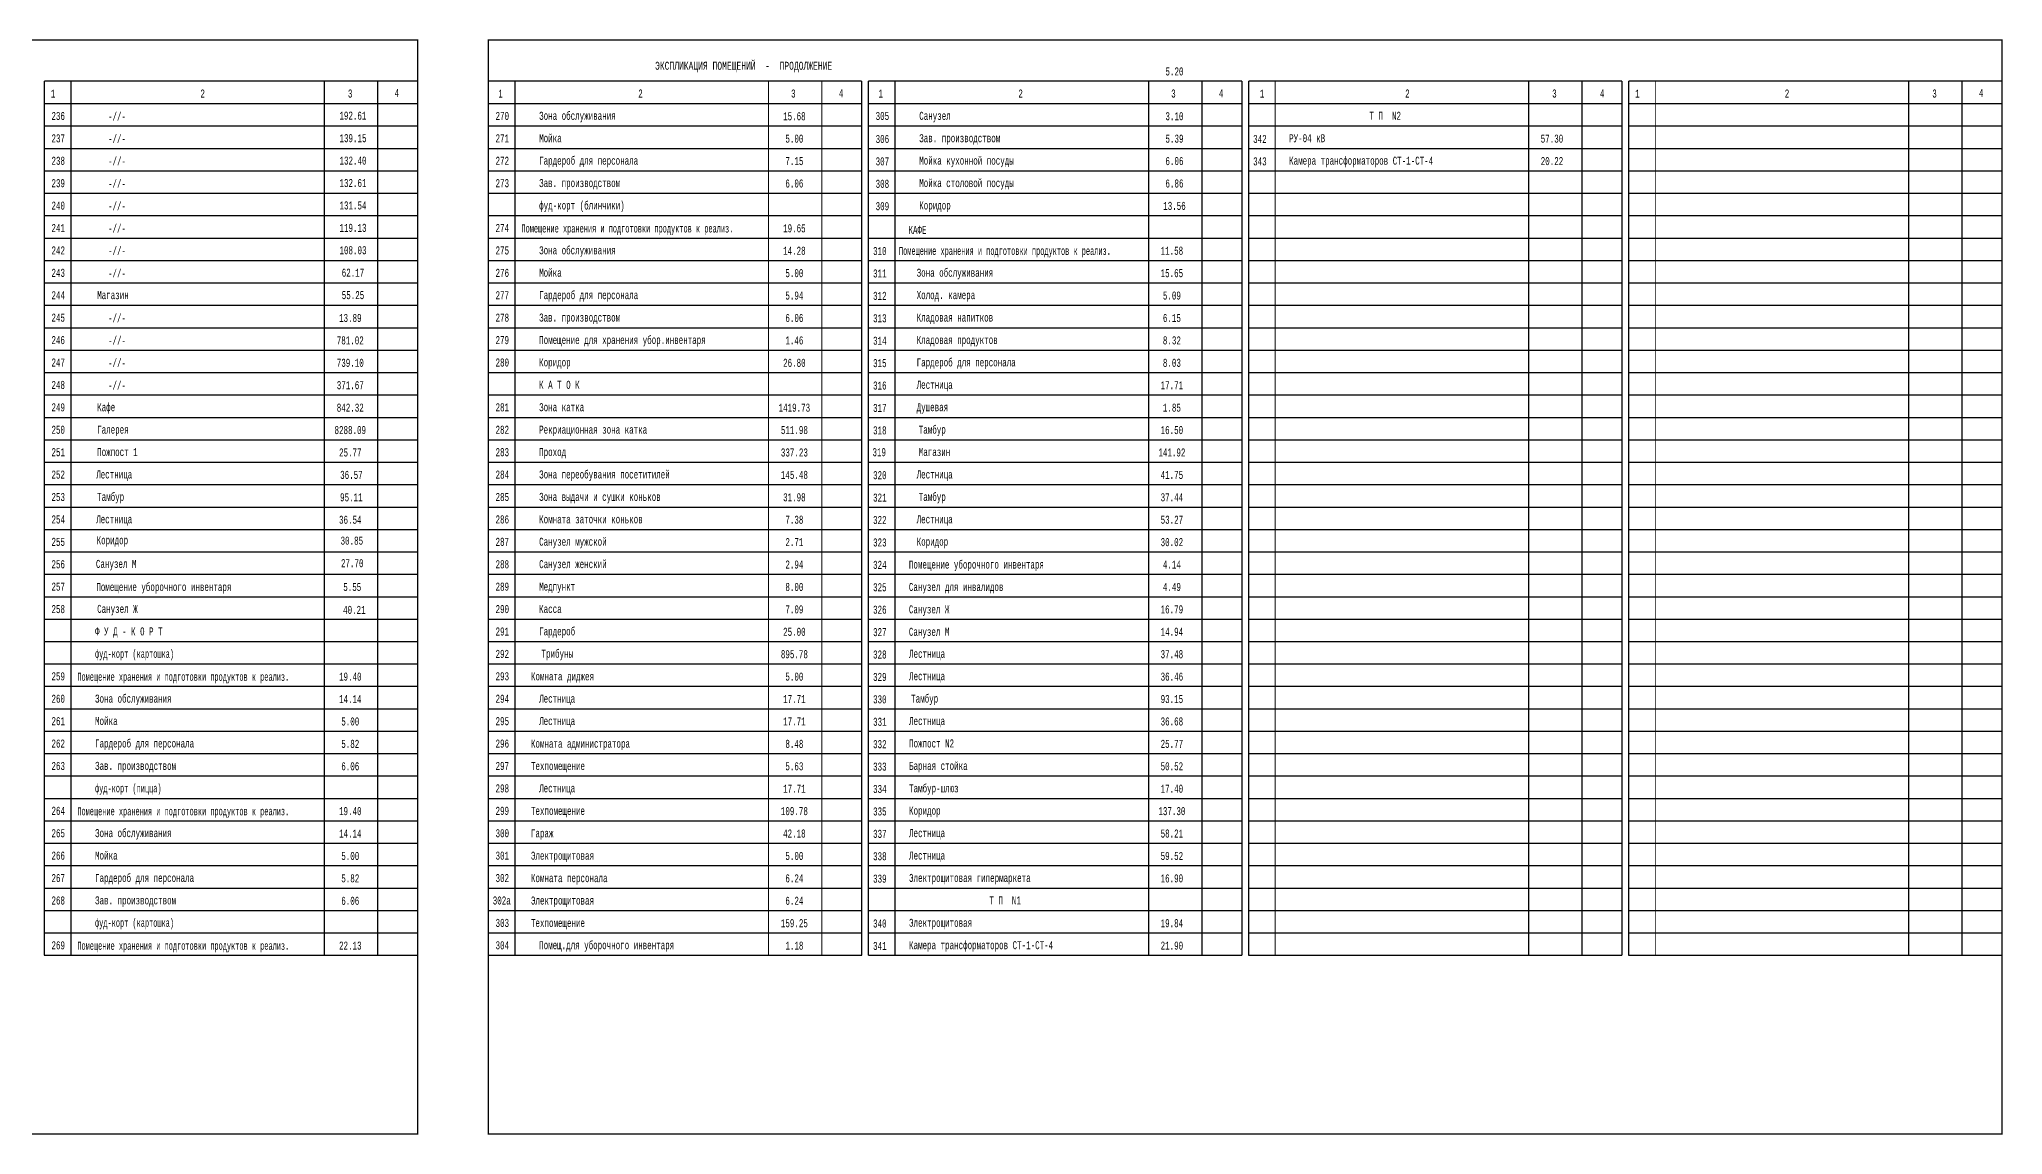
# Model space of a CAD drawing. Extents: x -4497 to 351150, y -50 to 322254.
# Drawn here: x 203923 to 351150, y -50 to 82050 of the extents above; entities that cross this region are included whole.
import ezdxf
from ezdxf.enums import TextEntityAlignment as Align

# ---------------------------------------------------------------- set-up
doc = ezdxf.new("R2010")
doc.units = 0
doc.header["$LTSCALE"] = 100
doc.layers.add('EEE', color=7, linetype='CONTINUOUS')
doc.styles.get("Standard").update_dxf_attribs({"font": 'monotxt.shx', "width": 0.65, "height": 600})

msp = doc.modelspace()

# ---------------------------------------------------------------- linework, layer by layer
at = {"layer": 'EEE', "linetype": 'Continuous', "lineweight": -3}
msp.add_line((237600, 72195.5), (265600, 72195.5), dxfattribs=at)
for points, const_width in [([(118800, 0), (232300, 0), (232300, 82000), (118800, 82000), (118800, 0), (118800, 0), (118800, 0)], 100), ([(237600, 0), (351100, 0), (351100, 82000), (237600, 82000), (237600, 0), (239600, 0), (239600, 0)], 100), ([(204300.4, 13395.5), (204300.4, 78915.5)], 100), ([(204300.4, 78915.5), (232300.4, 78915.5)], 100), ([(204300.4, 78915.5), (232300.4, 78915.5)], 100), ([(204300.4, 78915.5), (232300.4, 78915.5)], 100), ([(206300.4, 78915.5), (206300.4, 13395.5)], 100), ([(225300.4, 78915.5), (225300.4, 13395.5)], 100), ([(229300.4, 78915.5), (229300.4, 13395.5)], 100), ([(232300.4, 78915.5), (232300.4, 13755.5)], 100), ([(237600, 78915.5), (265600, 78915.5)], 100), ([(237600, 78915.5), (265600, 78915.5)], 100), ([(237600, 78915.5), (265600, 78915.5)], 70), ([(237600, 78915.5), (265600, 78915.5)], 70), ([(239600, 78915.5), (239600, 13395.5)], 100), ([(258600, 78915.5), (258600, 13395.5)], 70), ([(262600, 78915.5), (262600, 13395.5)], 70), ([(265600, 78915.5), (265600, 13395.5)], 100), ([(266100.4, 13395.5), (266100.4, 78915.5)], 100), ([(266100.4, 78915.5), (294100.4, 78915.5)], 100), ([(266100.4, 78915.5), (294100.4, 78915.5)], 70), ([(266100.4, 78915.5), (294100.4, 78915.5)], 70), ([(268100.4, 78915.5), (268100.4, 13395.5)], 100), ([(287100.4, 78915.5), (287100.4, 13395.5)], 100), ([(291100.4, 78915.5), (291100.4, 13395.5)], 100), ([(294100.4, 78915.5), (294100.4, 13395.5)], 100), ([(294600.4, 13395.5), (294600.4, 78915.5)], 100), ([(294600.4, 78915.5), (322600.4, 78915.5)], 100), ([(294600.4, 78915.5), (322600.4, 78915.5)], 70), ([(294600.4, 78915.5), (322600.4, 78915.5)], 70), ([(296600.4, 78915.5), (296600.4, 13395.5)], 70), ([(315600.4, 78915.5), (315600.4, 13395.5)], 100), ([(319600.4, 78915.5), (319600.4, 13395.5)], 100), ([(322600.4, 78915.5), (322600.4, 13395.5)], 100), ([(323100.4, 13395.5), (323100.4, 78915.5)], 100), ([(323100.4, 78915.5), (351100.4, 78915.5)], 100), ([(323100.4, 78915.5), (351100.4, 78915.5)], 100), ([(323100.4, 78915.5), (351100.4, 78915.5)], 100), ([(325100.4, 78915.5), (325100.4, 13395.5)], 70), ([(344100.4, 78915.5), (344100.4, 13395.5)], 100), ([(348100.4, 78915.5), (348100.4, 13395.5)], 100), ([(351100.4, 78915.5), (351100.4, 13755.5)], 100), ([(204300.4, 77235.5), (232300.4, 77235.5)], 100), ([(237600, 77235.5), (265600, 77235.5)], 100), ([(266100.4, 77235.5), (294100.4, 77235.5)], 100), ([(294600.4, 77235.5), (322600.4, 77235.5)], 100), ([(323100.4, 77235.5), (351100.4, 77235.5)], 100)]:
    msp.add_lwpolyline(points, dxfattribs=dict(at, const_width=const_width))
for points in [[(204300.4, 75555.5), (232300.4, 75555.5)], [(204300.4, 75555.5), (232300.4, 75555.5)], [(237600, 75555.5), (265600, 75555.5)], [(237600, 75555.5), (265600, 75555.5)], [(266100.4, 75555.5), (294100.4, 75555.5)], [(266100.4, 75555.5), (294100.4, 75555.5)], [(294600.4, 75555.5), (322600.4, 75555.5)], [(294600.4, 75555.5), (322600.4, 75555.5)], [(323100.4, 75555.5), (351100.4, 75555.5)], [(323100.4, 75555.5), (351100.4, 75555.5)], [(204300.4, 73875.5), (232300.4, 73875.5)], [(237600, 73875.5), (265600, 73875.5)], [(266100.4, 73875.5), (294100.4, 73875.5)], [(294600.4, 73875.5), (322600.4, 73875.5)], [(323100.4, 73875.5), (351100.4, 73875.5)], [(204300.4, 72195.5), (232300.4, 72195.5)], [(237600, 72195.5), (265600, 72195.5)], [(266100.4, 72195.5), (294100.4, 72195.5)], [(294600.4, 72195.5), (322600.4, 72195.5)], [(323100.4, 72195.5), (351100.4, 72195.5)], [(204300.4, 70515.5), (232300.4, 70515.5)], [(237600, 70515.5), (265600, 70515.5)], [(266100.4, 70515.5), (294100.4, 70515.5)], [(294600.4, 70515.5), (322600.4, 70515.5)], [(323100.4, 70515.5), (351100.4, 70515.5)], [(204300.4, 68835.5), (232300.4, 68835.5)], [(237600, 68835.5), (265600, 68835.5)], [(266100.4, 68835.5), (294100.4, 68835.5)], [(294600.4, 68835.5), (322600.4, 68835.5)], [(323100.4, 68835.5), (351100.4, 68835.5)], [(204300.4, 67155.5), (232300.4, 67155.5)], [(237600, 67155.5), (265600, 67155.5)], [(266100.4, 67155.5), (294100.4, 67155.5)], [(294600.4, 67155.5), (322600.4, 67155.5)], [(323100.4, 67155.5), (351100.4, 67155.5)], [(204300.4, 65475.5), (232300.4, 65475.5)], [(237600, 65475.5), (265600, 65475.5)], [(266100.4, 65475.5), (294100.4, 65475.5)], [(294600.4, 65475.5), (322600.4, 65475.5)], [(323100.4, 65475.5), (351100.4, 65475.5)], [(204300.4, 63795.5), (232300.4, 63795.5)], [(237600, 63795.5), (265600, 63795.5)], [(266100.4, 63795.5), (294100.4, 63795.5)], [(294600.4, 63795.5), (322600.4, 63795.5)], [(323100.4, 63795.5), (351100.4, 63795.5)], [(204300.4, 62115.5), (232300.4, 62115.5)], [(237600, 62115.5), (265600, 62115.5)], [(266100.4, 62115.5), (294100.4, 62115.5)], [(294600.4, 62115.5), (322600.4, 62115.5)], [(323100.4, 62115.5), (351100.4, 62115.5)], [(204300.4, 60435.5), (232300.4, 60435.5)], [(237600, 60435.5), (265600, 60435.5)], [(266100.4, 60435.5), (294100.4, 60435.5)], [(294600.4, 60435.5), (322600.4, 60435.5)], [(323100.4, 60435.5), (351100.4, 60435.5)], [(204300.4, 58755.5), (232300.4, 58755.5)], [(237600, 58755.5), (265600, 58755.5)], [(266100.4, 58755.5), (294100.4, 58755.5)], [(294600.4, 58755.5), (322600.4, 58755.5)], [(323100.4, 58755.5), (351100.4, 58755.5)], [(204300.4, 57075.5), (232300.4, 57075.5)], [(237600, 57075.5), (265600, 57075.5)], [(266100.4, 57075.5), (294100.4, 57075.5)], [(294600.4, 57075.5), (322600.4, 57075.5)], [(323100.4, 57075.5), (351100.4, 57075.5)], [(204300.4, 55395.5), (232300.4, 55395.5)], [(237600, 55395.5), (265600, 55395.5)], [(266100.4, 55395.5), (294100.4, 55395.5)], [(294600.4, 55395.5), (322600.4, 55395.5)], [(323100.4, 55395.5), (351100.4, 55395.5)], [(204300.4, 53715.5), (232300.4, 53715.5)], [(237600, 53715.5), (265600, 53715.5)], [(266100.4, 53715.5), (294100.4, 53715.5)], [(294600.4, 53715.5), (322600.4, 53715.5)], [(323100.4, 53715.5), (351100.4, 53715.5)], [(204300.4, 52035.5), (232300.4, 52035.5)], [(237600, 52035.5), (265600, 52035.5)], [(266100.4, 52035.5), (294100.4, 52035.5)], [(294600.4, 52035.5), (322600.4, 52035.5)], [(323100.4, 52035.5), (351100.4, 52035.5)], [(204300.4, 50355.5), (232300.4, 50355.5)], [(237600, 50355.5), (265600, 50355.5)], [(266100.4, 50355.5), (294100.4, 50355.5)], [(294600.4, 50355.5), (322600.4, 50355.5)], [(323100.4, 50355.5), (351100.4, 50355.5)], [(204300.4, 48675.5), (232300.4, 48675.5)], [(237600, 48675.5), (265600, 48675.5)], [(266100.4, 48675.5), (294100.4, 48675.5)], [(294600.4, 48675.5), (322600.4, 48675.5)], [(323100.4, 48675.5), (351100.4, 48675.5)], [(204300.4, 46995.5), (232300.4, 46995.5)], [(237600, 46995.5), (265600, 46995.5)], [(266100.4, 46995.5), (294100.4, 46995.5)], [(294600.4, 46995.5), (322600.4, 46995.5)], [(323100.4, 46995.5), (351100.4, 46995.5)], [(204300.4, 45315.5), (232300.4, 45315.5)], [(237600, 45315.5), (265600, 45315.5)], [(266100.4, 45315.5), (294100.4, 45315.5)], [(294600.4, 45315.5), (322600.4, 45315.5)], [(323100.4, 45315.5), (351100.4, 45315.5)], [(204300.4, 43635.5), (232300.4, 43635.5)], [(237600, 43635.5), (265600, 43635.5)], [(266100.4, 43635.5), (294100.4, 43635.5)], [(294600.4, 43635.5), (322600.4, 43635.5)], [(323100.4, 43635.5), (351100.4, 43635.5)], [(204300.4, 41955.5), (232300.4, 41955.5)], [(237600, 41955.5), (265600, 41955.5)], [(266100.4, 41955.5), (294100.4, 41955.5)], [(294600.4, 41955.5), (322600.4, 41955.5)], [(323100.4, 41955.5), (351100.4, 41955.5)], [(204300.4, 40275.5), (232300.4, 40275.5)], [(237600, 40275.5), (265600, 40275.5)], [(266100.4, 40275.5), (294100.4, 40275.5)], [(294600.4, 40275.5), (322600.4, 40275.5)], [(323100.4, 40275.5), (351100.4, 40275.5)], [(204300.4, 38595.5), (232300.4, 38595.5)], [(237600, 38595.5), (265600, 38595.5)], [(266100.4, 38595.5), (294100.4, 38595.5)], [(294600.4, 38595.5), (322600.4, 38595.5)], [(323100.4, 38595.5), (351100.4, 38595.5)], [(204300.4, 36915.5), (232300.4, 36915.5)], [(237600, 36915.5), (265600, 36915.5)], [(266100.4, 36915.5), (294100.4, 36915.5)], [(294600.4, 36915.5), (322600.4, 36915.5)], [(323100.4, 36915.5), (351100.4, 36915.5)], [(204300.4, 35235.5), (232300.4, 35235.5)], [(237600, 35235.5), (265600, 35235.5)], [(266100.4, 35235.5), (294100.4, 35235.5)], [(294600.4, 35235.5), (322600.4, 35235.5)], [(323100.4, 35235.5), (351100.4, 35235.5)], [(204300.4, 33555.5), (232300.4, 33555.5)], [(237600, 33555.5), (265600, 33555.5)], [(266100.4, 33555.5), (294100.4, 33555.5)], [(294600.4, 33555.5), (322600.4, 33555.5)], [(323100.4, 33555.5), (351100.4, 33555.5)], [(204300.4, 31875.5), (232300.4, 31875.5)], [(237600, 31875.5), (265600, 31875.5)], [(266100.4, 31875.5), (294100.4, 31875.5)], [(294600.4, 31875.5), (322600.4, 31875.5)], [(323100.4, 31875.5), (351100.4, 31875.5)], [(204300.4, 30195.5), (232300.4, 30195.5)], [(237600, 30195.5), (265600, 30195.5)], [(266100.4, 30195.5), (294100.4, 30195.5)], [(294600.4, 30195.5), (322600.4, 30195.5)], [(323100.4, 30195.5), (351100.4, 30195.5)], [(204300.4, 28515.5), (232300.4, 28515.5)], [(237600, 28515.5), (265600, 28515.5)], [(266100.4, 28515.5), (294100.4, 28515.5)], [(294600.4, 28515.5), (322600.4, 28515.5)], [(323100.4, 28515.5), (351100.4, 28515.5)], [(204300.4, 26835.5), (232300.4, 26835.5)], [(237600, 26835.5), (265600, 26835.5)], [(266100.4, 26835.5), (294100.4, 26835.5)], [(294600.4, 26835.5), (322600.4, 26835.5)], [(323100.4, 26835.5), (351100.4, 26835.5)], [(204300.4, 25155.5), (232300.4, 25155.5)], [(237600, 25155.5), (265600, 25155.5)], [(266100.4, 25155.5), (294100.4, 25155.5)], [(294600.4, 25155.5), (322600.4, 25155.5)], [(323100.4, 25155.5), (351100.4, 25155.5)], [(204300.4, 23475.5), (232300.4, 23475.5)], [(237600, 23475.5), (265600, 23475.5)], [(266100.4, 23475.5), (294100.4, 23475.5)], [(294600.4, 23475.5), (322600.4, 23475.5)], [(323100.4, 23475.5), (351100.4, 23475.5)], [(204300.4, 21795.5), (232300.4, 21795.5)], [(237600, 21795.5), (265600, 21795.5)], [(266100.4, 21795.5), (294100.4, 21795.5)], [(294600.4, 21795.5), (322600.4, 21795.5)], [(323100.4, 21795.5), (351100.4, 21795.5)], [(204300.4, 20115.5), (232300.4, 20115.5)], [(237600, 20115.5), (265600, 20115.5)], [(266100.4, 20115.5), (294100.4, 20115.5)], [(294600.4, 20115.5), (322600.4, 20115.5)], [(323100.4, 20115.5), (351100.4, 20115.5)], [(204300.4, 18435.5), (232300.4, 18435.5)], [(237600, 18435.5), (265600, 18435.5)], [(266100.4, 18435.5), (294100.4, 18435.5)], [(294600.4, 18435.5), (322600.4, 18435.5)], [(323100.4, 18435.5), (351100.4, 18435.5)], [(204300.4, 16755.5), (232300.4, 16755.5)], [(237600, 16755.5), (265600, 16755.5)], [(266100.4, 16755.5), (294100.4, 16755.5)], [(294600.4, 16755.5), (322600.4, 16755.5)], [(323100.4, 16755.5), (351100.4, 16755.5)], [(204300.4, 15075.5), (232300.4, 15075.5)], [(237600, 15075.5), (265600, 15075.5)], [(266100.4, 15075.5), (294100.4, 15075.5)], [(294600.4, 15075.5), (322600.4, 15075.5)], [(323100.4, 15075.5), (351100.4, 15075.5)], [(204300.4, 13395.5), (232300.4, 13395.5)], [(237600, 13395.5), (265600, 13395.5)], [(266100.4, 13395.5), (294100.4, 13395.5)], [(294600.4, 13395.5), (322600.4, 13395.5)], [(323100.4, 13395.5), (351100.4, 13395.5)]]:
    msp.add_lwpolyline(points, dxfattribs=at)

# ---------------------------------------------------------------- texts
at = {"layer": 'EEE', "linetype": 'Continuous', "lineweight": 20, "width": 0.691197}
msp.add_text('ЭКСПЛИКАЦИЯ ПОМЕЩЕНИЙ  -  ПРОДОЛЖЕНИЕ', height=600, dxfattribs=at).set_placement((250099.1, 79766))
at = {"layer": 'EEE', "linetype": 'Continuous', "lineweight": -3, "width": 0.65}
for s, p in [('5.20', (289043.8, 79341.5)), ('192.61', (227441, 76026)), ('15.68', (260543.4, 75981.5)), ('3.10', (289043.8, 75981.5)), ('139.15', (227447.3, 74336.8)), ('5.00', (260543.4, 74301.5)), ('5.39', (289043.8, 74301.5)), ('57.30', (317351.4, 74301.5)), ('132.40', (227447.3, 72656.8)), ('7.15', (260543.4, 72621.5)), ('6.06', (289043.8, 72621.5)), ('20.22', (317351.4, 72621.5)), ('132.61', (227447.3, 70976.8)), ('6.06', (260543.4, 70941.5)), ('6.86', (289043.8, 70941.5)), ('131.54', (227447.3, 69296.8)), ('13.56', (289043.8, 69261.5)), ('119.13', (227447.3, 67616.8)), ('19.65', (260543.4, 67581.5)), ('108.03', (227447.3, 65936.8)), ('14.28', (260543.4, 65901.5)), ('11.58', (288851.4, 65901.5)), ('62.17', (227447.3, 64256.8)), ('5.00', (260543.4, 64221.5)), ('15.65', (288851.4, 64221.5)), ('55.25', (227447.3, 62576.8)), ('5.94', (260543.4, 62541.5)), ('5.09', (288851.4, 62541.5)), ('13.89', (227243.8, 60861.5)), ('6.06', (260543.4, 60861.5)), ('6.15', (288851.4, 60861.5)), ('781.02', (227243.8, 59181.5)), ('1.46', (260543.4, 59181.5)), ('8.32', (288851.4, 59181.5)), ('739.10', (227243.8, 57501.5)), ('26.80', (260543.4, 57501.5)), ('8.03', (288851.4, 57501.5)), ('371.67', (227243.8, 55821.5)), ('17.71', (288851.4, 55821.5)), ('842.32', (227243.8, 54141.5)), ('1419.73', (260543.4, 54141.5)), ('1.85', (288851.4, 54141.5)), ('8288.09', (227243.8, 52461.5)), ('511.98', (260543.4, 52461.5)), ('16.50', (288851.4, 52461.5)), ('25.77', (227243.8, 50781.5)), ('337.23', (260543.4, 50781.5)), ('141.92', (288851.4, 50781.5)), ('36.57', (227329.5, 49101.5)), ('145.48', (260543.4, 49101.5)), ('41.75', (288851.4, 49101.5)), ('95.11', (227321.8, 47421.5)), ('31.98', (260543.4, 47421.5)), ('37.44', (288851.4, 47421.5)), ('36.54', (227243.8, 45741.5)), ('7.38', (260543.4, 45741.5)), ('53.27', (288851.4, 45741.5)), ('30.85', (227359.9, 44172.6)), ('2.71', (260543.4, 44061.5)), ('30.02', (288851.4, 44061.5)), ('27.70', (227390.2, 42482.2)), ('2.94', (260543.4, 42381.5)), ('4.14', (288851.4, 42381.5)), ('5.55', (227390.2, 40701.5)), ('8.00', (260543.4, 40701.5)), ('4.49', (288851.4, 40701.5)), ('40.21', (227548.1, 38980.8)), ('7.09', (260543.4, 39021.5)), ('16.79', (288851.4, 39021.5)), ('25.00', (260543.4, 37341.5)), ('14.94', (288851.4, 37341.5)), ('Трибуны', (242766.9, 35700.3)), ('895.78', (260543.4, 35661.5)), ('37.48', (288851.4, 35661.5)), ('19.40', (227243.8, 33981.5)), ('5.00', (260543.4, 33981.5)), ('36.46', (288851.4, 33981.5)), ('14.14', (227243.8, 32301.5)), ('17.71', (260543.4, 32301.5)), ('93.15', (288851.4, 32301.5)), ('5.00', (227243.8, 30621.5)), ('17.71', (260543.4, 30621.5)), ('36.68', (288851.4, 30621.5)), ('5.82', (227243.8, 28941.5)), ('8.48', (260543.4, 28941.5)), ('25.77', (288851.4, 28941.5)), ('6.06', (227243.8, 27261.5)), ('5.63', (260543.4, 27261.5)), ('50.52', (288851.4, 27261.5)), ('17.71', (260543.4, 25581.5)), ('17.40', (288851.4, 25581.5)), ('19.40', (227243.8, 23901.5)), ('109.78', (260543.4, 23901.5)), ('137.30', (288851.4, 23901.5)), ('14.14', (227243.8, 22221.5)), ('42.18', (260543.4, 22221.5)), ('58.21', (288851.4, 22221.5)), ('5.00', (227243.8, 20541.5)), ('5.00', (260543.4, 20541.5)), ('59.52', (288851.4, 20541.5)), ('5.82', (227243.8, 18861.5)), ('6.24', (260543.4, 18861.5)), ('16.90', (288851.4, 18861.5)), ('6.06', (227243.8, 17181.5)), ('6.24', (260543.4, 17181.5)), ('159.25', (260543.4, 15501.5)), ('19.84', (288851.4, 15501.5)), ('22.13', (227243.8, 13821.5)), ('1.18', (260543.4, 13821.5)), ('21.90', (288851.4, 13821.5))]:
    msp.add_text(s, height=600, dxfattribs=at).set_placement(p, align=Align.CENTER)
for s, p in [('1', (204958.9, 77983.9)), ('2', (216175.2, 77983.9)), ('3', (227235.8, 77983.9)), ('4', (230739.6, 78029.9)), ('1', (238512, 77983.9)), ('2', (249006.1, 77983.9)), ('3', (260467.3, 77983.9)), ('4', (264049.2, 78006.2)), ('1', (267012.4, 77983.9)), ('2', (277506.5, 77983.9)), ('3', (288967.7, 77983.9)), ('4', (292549.6, 78006.2)), ('1', (295612.6, 77983.9)), ('2', (306512.4, 77983.9)), ('3', (317535.8, 77983.9)), ('4', (321115.2, 77989.3)), ('1', (323758.9, 77983.9)), ('2', (334975.2, 77983.9)), ('3', (346035.8, 77983.9)), ('4', (349539.6, 78029.9))]:
    msp.add_text(s, height=600, dxfattribs=at).set_placement(p, align=Align.MIDDLE_CENTER)
for s, p in [('236', (204837.1, 76303.9)), ('-//-', (209078.8, 76270.6)), ('270', (238136.7, 76303.9)), ('305', (266637.1, 76303.9)), ('237', (204837.1, 74623.9)), ('-//-', (209078.8, 74590.6)), ('271', (238136.7, 74623.9)), ('306', (266637.1, 74578.7)), ('342', (294944.7, 74578.7)), ('238', (204837.1, 72943.9)), ('-//-', (209078.8, 72910.6)), ('272', (238136.7, 72943.9)), ('307', (266637.1, 72898.7)), ('343', (294944.7, 72898.7)), ('239', (204837.1, 71263.9)), ('-//-', (209078.8, 71230.6)), ('273', (238136.7, 71263.9)), ('308', (266637.1, 71218.7)), ('240', (204837.1, 69583.9)), ('-//-', (209078.8, 69550.6)), ('309', (266637.1, 69538.7)), ('241', (204837.1, 67903.9)), ('-//-', (209078.8, 67870.6)), ('274', (238136.7, 67903.9)), ('242', (204837.1, 66223.9)), ('-//-', (209078.8, 66190.6)), ('275', (238136.7, 66223.9)), ('310', (266444.7, 66178.7)), ('243', (204837.1, 64543.9)), ('-//-', (209078.8, 64510.6)), ('276', (238136.7, 64543.9)), ('311', (266444.7, 64498.7)), ('244', (204837.1, 62863.9)), ('277', (238136.7, 62863.9)), ('312', (266444.7, 62818.7)), ('245', (204837.1, 61183.9)), ('-//-', (209078.8, 61150.6)), ('278', (238136.7, 61183.9)), ('313', (266444.7, 61138.7)), ('246', (204837.1, 59503.9)), ('-//-', (209078.8, 59470.6)), ('279', (238136.7, 59503.9)), ('314', (266444.7, 59458.7)), ('247', (204837.1, 57823.9)), ('-//-', (209078.8, 57790.6)), ('280', (238136.7, 57823.9)), ('315', (266444.7, 57778.7)), ('248', (204837.1, 56143.9)), ('-//-', (209078.8, 56110.6)), ('316', (266444.7, 56098.7)), ('249', (204837.1, 54463.9)), ('249', (204837.1, 54463.9)), ('281', (238136.7, 54463.9)), ('317', (266444.7, 54418.7)), ('250', (204837.1, 52783.9)), ('282', (238136.7, 52783.9)), ('318', (266444.7, 52738.7)), ('251', (204837.1, 51103.9)), ('283', (238136.7, 51103.9)), ('319', (266400.5, 51100.7)), ('252', (204837.1, 49423.9)), ('284', (238136.7, 49423.9)), ('320', (266444.7, 49378.7)), ('253', (204837.1, 47743.9)), ('285', (238136.7, 47743.9)), ('321', (266444.7, 47698.7)), ('254', (204837.1, 46063.9)), ('286', (238136.7, 46063.9)), ('322', (266444.7, 46018.7)), ('255', (204837.1, 44383.9)), ('287', (238136.7, 44383.9)), ('323', (266444.7, 44338.7)), ('256', (204837.1, 42703.9)), ('288', (238136.7, 42703.9)), ('324', (266444.7, 42658.7)), ('257', (204837.1, 41023.9)), ('289', (238136.7, 41023.9)), ('325', (266444.7, 40978.7)), ('258', (204837.1, 39343.9)), ('290', (238136.7, 39343.9)), ('326', (266444.7, 39298.7)), ('291', (238136.7, 37663.9)), ('327', (266444.7, 37618.7)), ('292', (238136.7, 35983.9)), ('328', (266444.7, 35938.7)), ('259', (204837.1, 34303.9)), ('293', (238136.7, 34303.9)), ('329', (266444.7, 34258.7)), ('260', (204837.1, 32623.9)), ('294', (238136.7, 32623.9)), ('330', (266444.7, 32578.7)), ('261', (204837.1, 30943.9)), ('295', (238136.7, 30943.9)), ('331', (266444.7, 30898.7)), ('262', (204837.1, 29263.9)), ('296', (238136.7, 29263.9)), ('332', (266444.7, 29218.7)), ('263', (204837.1, 27583.9)), ('297', (238136.7, 27583.9)), ('333', (266444.7, 27538.7)), ('298', (238136.7, 25903.9)), ('334', (266444.7, 25858.7)), ('264', (204837.1, 24223.9)), ('299', (238136.7, 24223.9)), ('335', (266444.7, 24178.7)), ('265', (204837.1, 22543.9)), ('300', (238136.7, 22543.9)), ('300', (238136.7, 22543.9)), ('337', (266444.7, 22498.7)), ('266', (204837.1, 20863.9)), ('301', (238136.7, 20863.9)), ('338', (266444.7, 20818.7)), ('267', (204837.1, 19183.9)), ('302', (238136.7, 19183.9)), ('339', (266444.7, 19138.7)), ('268', (204837.1, 17503.9)), ('302а', (237926.6, 17503.9)), ('303', (238136.7, 15823.9)), ('340', (266444.7, 15778.7)), ('269', (204837.1, 14143.9)), ('304', (238136.7, 14143.9)), ('341', (266444.7, 14098.7))]:
    msp.add_text(s, height=600, dxfattribs=at).set_placement(p, align=Align.MIDDLE_LEFT)
at = {"layer": 'EEE', "linetype": 'Continuous', "lineweight": -3}
for s, width, p in [('Зона обслуживания', 0.65, (241405.9, 76013.9)), ('Санузел', 0.65, (269906.3, 76013.9)), ('Мойка', 0.65, (241405.9, 74333.9)), ('Зав. производством', 0.65, (269906.3, 74333.9)), ('РУ-04 кВ', 0.65, (297643.8, 74333.9)), ('Гардероб для персонала', 0.65, (241405.9, 72653.9)), ('Мойка кухонной посуды', 0.65, (269906.3, 72653.9)), ('Камера трансформаторов СТ-1-СТ-4', 0.65, (297643.8, 72653.9)), ('Зав. производством', 0.65, (241405.9, 70973.9)), ('Мойка столовой посуды', 0.65, (269906.3, 70973.9)), ('фуд-корт (блинчики)', 0.65, (241405.9, 69293.9)), ('Коридор', 0.65, (269906.3, 69293.9)), ('Помещение хранения и подготовки продуктов к реализ.', 0.6, (240076.5, 67570.7)), ('Зона обслуживания', 0.65, (241405.9, 65933.9)), ('Помещение хранения и подготовки продуктов к реализ.', 0.6, (268384.6, 65890.7)), ('Мойка', 0.65, (241405.9, 64253.9)), ('Зона обслуживания', 0.65, (269713.9, 64253.9)), ('Магазин', 0.65, (208264.9, 62573.9)), ('Гардероб для персонала', 0.65, (241405.9, 62573.9)), ('Холод. камера', 0.65, (269713.9, 62573.9)), ('Зав. производством', 0.65, (241405.9, 60893.9)), ('Кладовая напитков', 0.65, (269713.9, 60893.9)), ('Помещение для хранения убор.инвентаря', 0.65, (241405.9, 59213.9)), ('Кладовая продуктов', 0.65, (269713.9, 59213.9)), ('Коридор', 0.65, (241405.9, 57533.9)), ('Гардероб для персонала', 0.65, (269713.9, 57533.9)), ('Лестница', 0.65, (269713.9, 55853.9)), ('Кафе', 0.65, (208264.9, 54173.9)), ('Зона катка', 0.65, (241405.9, 54173.9)), ('Душевая', 0.65, (269713.9, 54173.9)), ('Галерея', 0.65, (208264.9, 52493.9)), ('Рекриационная зона катка', 0.65, (241405.9, 52493.9)), ('Тамбур', 0.65, (269872.6, 52493.9)), ('Пожпост 1', 0.65, (208264.9, 50813.9)), ('Проход', 0.65, (241405.9, 50813.9)), ('Магазин', 0.65, (269872.6, 50813.9)), ('Лестница', 0.65, (208192, 49133.9)), ('Зона переобувания посетитилей', 0.65, (241405.9, 49133.9)), ('Лестница', 0.65, (269713.9, 49133.9)), ('Тамбур', 0.65, (208264.9, 47453.9)), ('Зона выдачи и сушки коньков', 0.65, (241405.9, 47453.9)), ('Тамбур', 0.65, (269872.6, 47453.9)), ('Лестница', 0.65, (208192, 45773.9)), ('Комната заточки коньков', 0.65, (241405.9, 45773.9)), ('Лестница', 0.65, (269713.9, 45773.9)), ('Коридор', 0.65, (208222.3, 44204.9)), ('Санузел мужской', 0.65, (241405.9, 44093.9)), ('Коридор', 0.65, (269713.9, 44093.9)), ('Санузел М', 0.65, (208173.3, 42431.7)), ('Санузел женский', 0.65, (241405.9, 42413.9)), ('Помещение уборочного инвентаря', 0.65, (269129.9, 42381.4)), ('Помещение уборочного инвентаря', 0.65, (208201.9, 40701.4)), ('Медпункт', 0.65, (241405.9, 40733.9)), ('Санузел для инвалидов', 0.65, (269129.9, 40701.4)), ('Санузел Ж', 0.65, (208262.2, 39059.2)), ('Касса', 0.65, (241405.9, 39053.9)), ('Санузел Ж', 0.65, (269129.9, 39021.4)), ('Гардероб', 0.65, (241405.9, 37373.9)), ('Санузел М', 0.65, (269129.9, 37341.4)), ('фуд-корт (картошка)', 0.6, (208106.3, 35693.9)), ('Лестница', 0.65, (269143.8, 35693.9)), ('Помещение хранения и подготовки продуктов к реализ.', 0.6, (206776.9, 33970.7)), ('Комната диджея', 0.65, (240792.1, 34000)), ('Лестница', 0.65, (269143.8, 34013.9)), ('Зона обслуживания', 0.65, (208106.3, 32333.9)), ('Лестница', 0.65, (241405.9, 32333.9)), ('Тамбур', 0.65, (269302.5, 32333.9)), ('Мойка', 0.65, (208106.3, 30653.9)), ('Лестница', 0.65, (241405.9, 30653.9)), ('Лестница', 0.65, (269143.8, 30653.9)), ('Гардероб для персонала', 0.65, (208106.3, 28973.9)), ('Комната администратора', 0.65, (240792.1, 28960)), ('Пожпост N2', 0.65, (269143.8, 28973.9)), ('Зав. производством', 0.65, (208106.3, 27293.9)), ('Техпомещение', 0.65, (240792.1, 27280)), ('Барная стойка', 0.65, (269143.8, 27293.9)), ('фуд-корт (пицца)', 0.6, (208106.3, 25613.9)), ('Лестница', 0.65, (241405.9, 25613.9)), ('Тамбур-шлюз', 0.65, (269143.8, 25613.9)), ('Помещение хранения и подготовки продуктов к реализ.', 0.6, (206776.9, 23890.7)), ('Техпомещение', 0.65, (240792.1, 23920)), ('Коридор', 0.65, (269143.8, 23933.9)), ('Зона обслуживания', 0.65, (208106.3, 22253.9)), ('Гараж', 0.65, (240792.1, 22240)), ('Лестница', 0.65, (269143.8, 22253.9)), ('Мойка', 0.65, (208106.3, 20573.9)), ('Электрощитовая', 0.65, (240792.1, 20560)), ('Лестница', 0.65, (269143.8, 20573.9)), ('Гардероб для персонала', 0.65, (208106.3, 18893.9)), ('Комната персонала', 0.65, (240792.1, 18880)), ('Электрощитовая гипермаркета', 0.65, (269143.8, 18893.9)), ('Зав. производством', 0.65, (208106.3, 17213.9)), ('Электрощитовая', 0.65, (240792.1, 17200)), ('фуд-корт (картошка)', 0.6, (208106.3, 15533.9)), ('Техпомещение', 0.65, (240792.1, 15520)), ('Электрощитовая ', 0.65, (269143.8, 15533.9)), ('Помещение хранения и подготовки продуктов к реализ.', 0.6, (206776.9, 13810.7)), ('Помещ.для уборочного инвентаря', 0.65, (241405.9, 13853.9)), ('Камера трансформаторов СТ-1-СТ-4', 0.65, (269143.8, 13853.9))]:
    msp.add_text(s, height=600, dxfattribs=dict(at, width=width)).set_placement(p)
at = {"layer": 'EEE', "color": 2, "linetype": 'Continuous', "lineweight": -3, "width": 0.65}
for s, p in [('Т П  N2', (303666.3, 76013.9)), ('КАФЕ', (269100.1, 67468.5)), ('К А Т О К', (241405.9, 55853.9)), ('Ф У Д - К О Р Т  ', (208106.3, 37373.9)), ('Т П  N1', (275166.3, 17213.9))]:
    msp.add_text(s, height=600, dxfattribs=at).set_placement(p)

doc.saveas('drawing.dxf')
